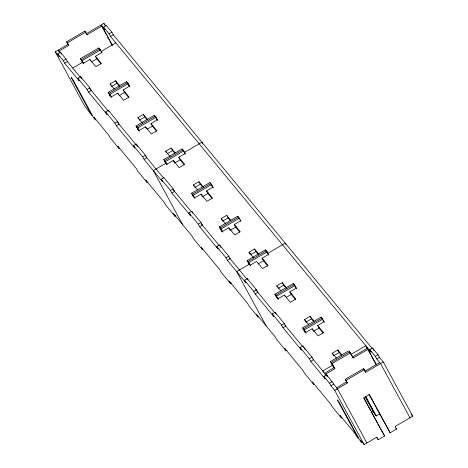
<?xml version="1.0" encoding="UTF-8"?>
<svg xmlns="http://www.w3.org/2000/svg" width="468" height="468" viewBox="0 0 468 468"><rect width="100%" height="100%" fill="white"/><g stroke="black" fill="none" stroke-linecap="round" stroke-linejoin="round"><path stroke-width="0.7" d="M59.541 52.486L58.851 51.211L68.784 45.408L66.555 41.828L84.889 31.104L87.112 34.685L101.936 26.015L112.326 45.156M66.555 41.828L67.386 42.84L85.72 32.116M175.991 215.537L174.892 216.181L165.631 204.966L164.239 202.398L145.718 179.958L147.116 182.526L137.855 171.311L136.463 168.743L117.942 146.303L119.334 148.871L110.079 137.656L108.681 135.088L94.097 117.415L95.495 119.983L93.547 117.632L72.786 79.39L71.118 77.372L91.88 115.614L84.702 106.031L55.265 51.813L67.948 44.396M84.889 31.104L86.282 33.673L103.849 23.4L105.984 25.986M55.265 51.813L59.108 56.47L57.71 53.902L60.46 52.293L66.017 59.026L67.41 61.595L80.174 77.05M106.294 34.573L101.1 25.009L104.943 29.665L103.551 27.097L106.3 25.488L111.852 32.216L113.25 34.784L372.042 348.332M57.71 53.902L63.268 60.629L66.017 59.026M103.551 27.097L109.102 33.825L111.852 32.216M63.268 60.629L64.66 63.198L67.41 61.595M109.102 33.825L110.501 36.393L113.25 34.784M82.883 63.151L80.443 58.652L98.777 47.935L100.444 49.953L102.188 53.165M80.443 58.652L82.111 60.676L100.444 49.953M72.739 68.041L82.666 62.238L83.497 63.244L89.914 59.494L95.841 66.672L101.345 63.455L95.419 56.277L101.831 52.521M101 51.515L115.818 42.845M91.201 62.127L97.443 58.471M77.852 78.302L80.601 76.693L89.862 87.914L91.254 90.482L88.505 92.085L87.112 89.517L77.852 78.302L79.244 80.87L64.66 63.198M87.112 89.517L89.862 87.914M110.799 85.234L110.103 83.947L115.602 80.73L119.703 85.703M111.495 86.516L116.994 83.298L119.732 86.615M110.659 96.806L108.219 92.307L126.553 81.59L128.22 83.608L129.964 86.82M108.219 92.307L109.886 94.331L128.22 83.608M127.945 84.158L129.613 86.176L123.195 89.932L129.121 97.11L123.622 100.328L117.696 93.15L111.279 96.899L109.611 94.881M118.977 95.776L125.225 92.126M105.628 111.957L108.377 110.349L117.638 121.563L119.03 124.131L116.28 125.74L114.888 123.172L105.628 111.957L107.026 114.525L88.505 92.085M114.888 123.172L117.638 121.563M138.581 118.89L137.879 117.603L143.383 114.385L147.484 119.358M139.277 120.171L144.776 116.953L147.051 119.714M138.089 129.817L136.001 125.962L154.335 115.245L155.996 117.263L157.739 120.475M136.001 125.962L137.668 127.986L155.996 117.263M138.557 127.852L137.387 128.536L139.054 130.554L145.472 126.805L151.398 133.983L156.897 130.765L150.971 123.587L157.388 119.831L156.142 118.316M147.385 129.069L153.001 125.781M133.409 145.612L136.159 144.004L145.413 155.218L146.812 157.786L144.062 159.395L142.664 156.827L133.409 145.612L134.802 148.18L116.28 125.74M142.664 156.827L145.413 155.218M166.356 152.545L165.66 151.258L171.159 148.04L175.26 153.013M167.053 153.826L172.552 150.608L174.833 153.369M166.216 164.116L163.777 159.617L182.111 148.9L183.778 150.918L185.521 154.13M163.777 159.617L165.444 161.641L183.778 150.918M166 163.197L153.323 170.615L182.76 224.833M202.597 143.477L201.907 142.202L184.334 152.48L185.17 153.486L178.753 157.242L184.679 164.42L179.18 167.638L173.254 160.46L166.836 164.209L165.169 162.191M174.535 163.086L180.783 159.436M161.185 179.267L163.935 177.659L173.195 188.873L174.587 191.441L171.838 193.05L170.446 190.482L161.185 179.267L162.577 181.836L144.062 159.395M170.446 190.482L173.195 188.873M194.132 186.2L193.436 184.913L198.935 181.695L203.492 187.218M194.828 187.481L200.333 184.263L202.609 187.024M193.296 196.484L191.552 193.272L209.886 182.555L211.554 184.573L213.297 187.785M191.552 193.272L193.22 195.296L211.554 184.573M211.694 185.626L212.946 187.141L206.528 190.897L212.454 198.075L206.955 201.293L201.029 194.115L194.612 197.865L192.945 195.846M202.316 196.741L208.558 193.091M188.961 212.922L191.716 211.314L200.971 222.528L202.369 225.096L199.62 226.705L198.221 224.137L188.961 212.922L190.359 215.491L171.838 193.05M198.221 224.137L200.971 222.528M222.259 220.492L221.218 218.568L226.717 215.35L230.818 220.323M222.61 221.136L228.109 217.918L230.391 220.68M221.774 231.426L219.334 226.927L237.668 216.21L239.335 218.228L241.078 221.44M219.334 226.927L221.001 228.951L239.335 218.228M239.891 219.79L240.722 220.797L234.31 224.552L240.236 231.73L234.731 234.948L228.805 227.764L222.394 231.52L220.726 229.501M230.718 230.034L236.334 226.746M216.742 246.577L219.492 244.969L228.753 256.183L230.145 258.751L227.395 260.36L226.003 257.792L216.742 246.577L218.135 249.146L199.62 226.705M226.003 257.792L228.753 256.183M250.041 254.147L248.994 252.223L254.493 249.005L258.593 253.978M250.386 254.791L255.885 251.573L258.166 254.335M249.198 264.438L247.11 260.582L265.444 249.865L267.111 251.883L268.854 255.095M247.11 260.582L248.777 262.606L267.111 251.883M249.333 264.163L236.656 271.58L266.093 325.798M268.035 266.298L263.478 260.775L262.086 258.207L268.503 254.452M257.874 264.051L264.116 260.401M174.892 216.181L173.499 213.613L192.02 236.053L193.413 238.621L202.673 249.836L201.275 247.268L219.796 269.708L221.189 272.277L230.449 283.491L231.549 282.847M244.518 280.233L247.268 278.624L256.528 289.838L257.926 292.406L255.171 294.015L253.779 291.447L244.518 280.233L245.916 282.801L227.395 260.36M253.779 291.447L256.528 289.838M277.471 287.159L276.769 285.878L282.268 282.66L286.831 288.183M278.167 288.446L283.666 285.228L285.942 287.99M276.98 298.093L274.891 294.237L293.225 283.52L294.893 285.538L296.636 288.75M274.891 294.237L276.559 296.262L294.893 285.538M295.033 286.591L296.279 288.107L289.862 291.862L295.788 299.04L290.289 302.258L284.363 295.074L277.945 298.83L276.278 296.811M286.276 297.344L291.892 294.056M272.3 313.888L275.049 312.279L284.31 323.493L285.702 326.061L282.953 327.67L281.555 325.102L272.3 313.888L273.692 316.456L255.171 294.015M281.555 325.102L284.31 323.493M305.592 321.457L304.551 319.533L310.05 316.315L314.151 321.288M306.552 321.744L311.442 318.883L313.724 321.645M305.107 332.391L302.667 327.892L321.001 317.175L322.668 319.194L324.412 322.405M302.667 327.892L304.335 329.917L322.668 319.194M323.224 320.755L324.061 321.762L317.643 325.517L323.569 332.695L318.07 335.913L312.144 328.729L305.727 332.485L304.06 330.466M314.051 330.999L319.673 327.711M230.449 283.491L229.057 280.923L247.572 303.363L248.97 305.932L258.225 317.146L256.833 314.578L275.354 337.019L276.746 339.587L286.006 350.801L287.106 350.158M300.076 347.543L302.825 345.934L312.086 357.148L313.478 359.716L310.729 361.325L309.336 358.757L300.076 347.543L301.468 350.111L282.953 327.67M309.336 358.757L312.086 357.148M341.5 355.3L339.224 352.539L333.719 355.756L332.327 353.188L337.826 349.97L341.927 354.943M333.234 366.684L330.449 361.548L348.777 350.83L350.444 352.849L353.235 357.985L368.053 349.315L376.366 364.619M330.449 361.548L332.11 363.572L350.444 352.849M324.973 374.511L334.901 368.708L332.672 365.128L322.739 370.937L323.435 372.224M351 354.411L365.824 345.741L370.685 354.685M324.757 373.142L334.07 367.696L331.28 362.56L349.614 351.837L353.235 357.985M352.398 356.979L367.222 348.309M310.729 361.325L325.313 378.998L323.92 376.43L326.67 374.821L337.463 388.773L366.9 442.991M110.501 36.393L371.153 352.188L369.755 349.619L372.505 348.016L378.062 354.744L379.454 357.312L383.298 361.969L412.735 416.187L395.167 426.459L396.56 429.027L390.142 432.783L368.895 394.173M323.92 376.43L329.472 383.157L332.227 381.549M369.755 349.619L375.313 356.353L378.062 354.744M329.472 383.157L330.87 385.726L333.62 384.117M375.313 356.353L376.705 358.921L379.454 357.312M330.87 385.726L334.714 390.382L347.396 382.964L345.168 379.384L363.501 368.667L365.73 372.241L383.298 361.969M345.168 379.384L346.004 380.396L364.338 369.673M346.566 381.952L336.632 387.761L337.674 389.674M379.718 362.565L364.894 371.235L365.73 372.241M371.323 412.46L373.821 410.998M365.245 396.729L374.587 413.934L376.254 415.953L379.759 413.905M286.006 350.801L284.614 348.233L303.129 370.674L304.522 373.242L313.782 384.456L312.39 381.888L330.911 404.329L332.303 406.897L341.564 418.111L340.166 415.543L354.75 433.216L358.09 438.136L337.329 399.9L338.996 401.918L359.757 440.154L361.7 442.512L360.307 439.943L364.151 444.6L376.834 437.182L378.226 439.75L384.643 435.995L363.882 397.759L369.387 394.542L390.142 432.783M376.705 358.921L380.548 363.577L409.986 417.795M366.292 347.186L368.053 349.315M411.027 414.116L412.735 416.187M86.282 33.673L87.112 34.685M262.086 258.207L268.012 265.385L262.513 268.603L256.587 261.425L250.169 265.175L248.502 263.156M100.912 63.818L96.812 58.845L95.419 56.277M128.694 97.473L124.587 92.5L123.195 89.932M156.47 131.122L152.369 126.155L150.971 123.587M184.246 164.777L180.145 159.81L178.753 157.242M212.027 198.432L207.921 193.465L206.528 190.897M239.803 232.087L235.702 227.12L234.31 224.552M295.361 299.397L291.26 294.43L289.862 291.862M323.136 333.052L319.036 328.086L317.643 325.517M395.729 428.021L396.56 429.027M110.103 83.947L114.204 88.92M137.879 117.603L142.442 123.125M165.66 151.258L170.241 156.809M193.436 184.913L197.537 189.885M221.218 218.568L225.319 223.54M248.994 252.223L253.574 257.774M276.769 285.878L280.876 290.85M304.551 319.533L308.687 324.546M332.327 353.188L336.428 358.16M331.835 364.122L332.672 365.128M384.643 435.995L380.695 429.25M58.014 50.205L60.15 52.79M89.406 88.236L107.921 110.67M117.643 122.452L136.165 144.887M145.887 156.669L163.478 177.98M173.201 189.762L191.254 211.635M201.439 223.979L219.036 245.29M229.221 257.634L246.811 278.946M255.61 289.604L274.593 312.601M284.778 324.944L302.831 346.817M304.218 348.502L305.148 349.619M313.016 359.155L327.15 376.284M378.226 439.75L376.699 437.457M372.505 348.016L373.903 350.585M371.376 355.961L376.225 364.888M366.736 347.935L367.427 349.21M363.501 368.667L364.549 370.592M285.936 244.442L285.24 243.167L267.667 253.445L266.28 250.871L247.946 261.594L249.69 264.806M365.877 396.835L376.254 415.953M365.391 396.46L375.424 414.946M323.575 321.393L321.832 318.181L303.504 328.905L305.592 332.754M321.001 317.175L322.048 319.1M337.826 349.97L339.224 352.539M363.741 398.022L367.895 405.674M368.585 406.949L370.662 410.769M371.352 412.045L377.237 422.879M377.928 424.154L380.004 427.98M295.799 287.738L294.056 284.526L275.722 295.249L277.465 298.461M346.004 380.396L347.396 382.964M293.225 283.52L293.922 284.801M310.05 316.315L311.442 318.883M332.11 363.572L334.901 368.708M312.144 328.729L313.537 331.297M305.107 320.206L306.499 322.774M265.444 249.865L267.187 253.071M282.268 282.66L283.666 285.228M304.335 329.917L306.078 333.122M284.363 295.074L285.059 296.361M326.67 374.821L327.717 376.746M334.714 390.382L364.151 444.6M239.195 218.503L238.499 217.216L220.165 227.939L221.908 231.151M237.668 216.21L238.715 218.135M254.493 249.005L255.885 251.573M276.559 296.262L278.302 299.467M302.825 345.934L303.521 347.215M249.549 252.895L250.245 254.182M212.466 186.773L210.723 183.561L192.389 194.284L194.132 197.496M209.886 182.555L210.588 183.836M226.717 215.35L228.109 217.918M248.777 262.606L250.52 265.812M275.049 312.279L276.097 314.204M228.805 227.764L230.203 230.332M184.684 153.118L182.941 149.906L164.613 160.629L166.351 163.841M182.111 148.9L182.807 150.181M198.935 181.695L200.333 184.263M221.001 228.951L222.745 232.157M247.268 278.624L247.97 279.905M201.029 194.115L201.726 195.396M156.909 119.463L155.165 116.251L136.832 126.974L138.575 130.186M154.335 115.245L155.376 117.17M103.849 23.4L104.891 25.313M171.159 148.04L172.552 150.608M106.991 35.849L109.067 39.681M109.758 40.956L112.185 45.419M193.22 195.296L194.963 198.502M219.492 244.969L220.884 247.537M173.254 160.46L174.295 162.384M129.133 85.808L127.39 82.596L109.056 93.319L110.799 96.531M126.553 81.59L127.249 82.871M143.383 114.385L144.776 116.953M165.444 161.641L167.187 164.847M191.716 211.314L192.757 213.238M145.472 126.805L146.519 128.729M100.655 50.872L99.608 48.941L81.274 59.664L83.017 62.876M98.777 47.935L100.17 50.503M115.602 80.73L116.994 83.298M137.668 127.986L139.411 131.192M117.696 93.15L118.392 94.431M109.886 94.331L111.63 97.537M136.159 144.004L137.551 146.572M89.914 59.494L90.617 60.776M82.111 60.676L83.854 63.882M108.377 110.349L109.073 111.63M67.386 42.84L68.784 45.408M80.601 76.693L81.648 78.618M60.46 52.293L61.507 54.218"/></g></svg>
